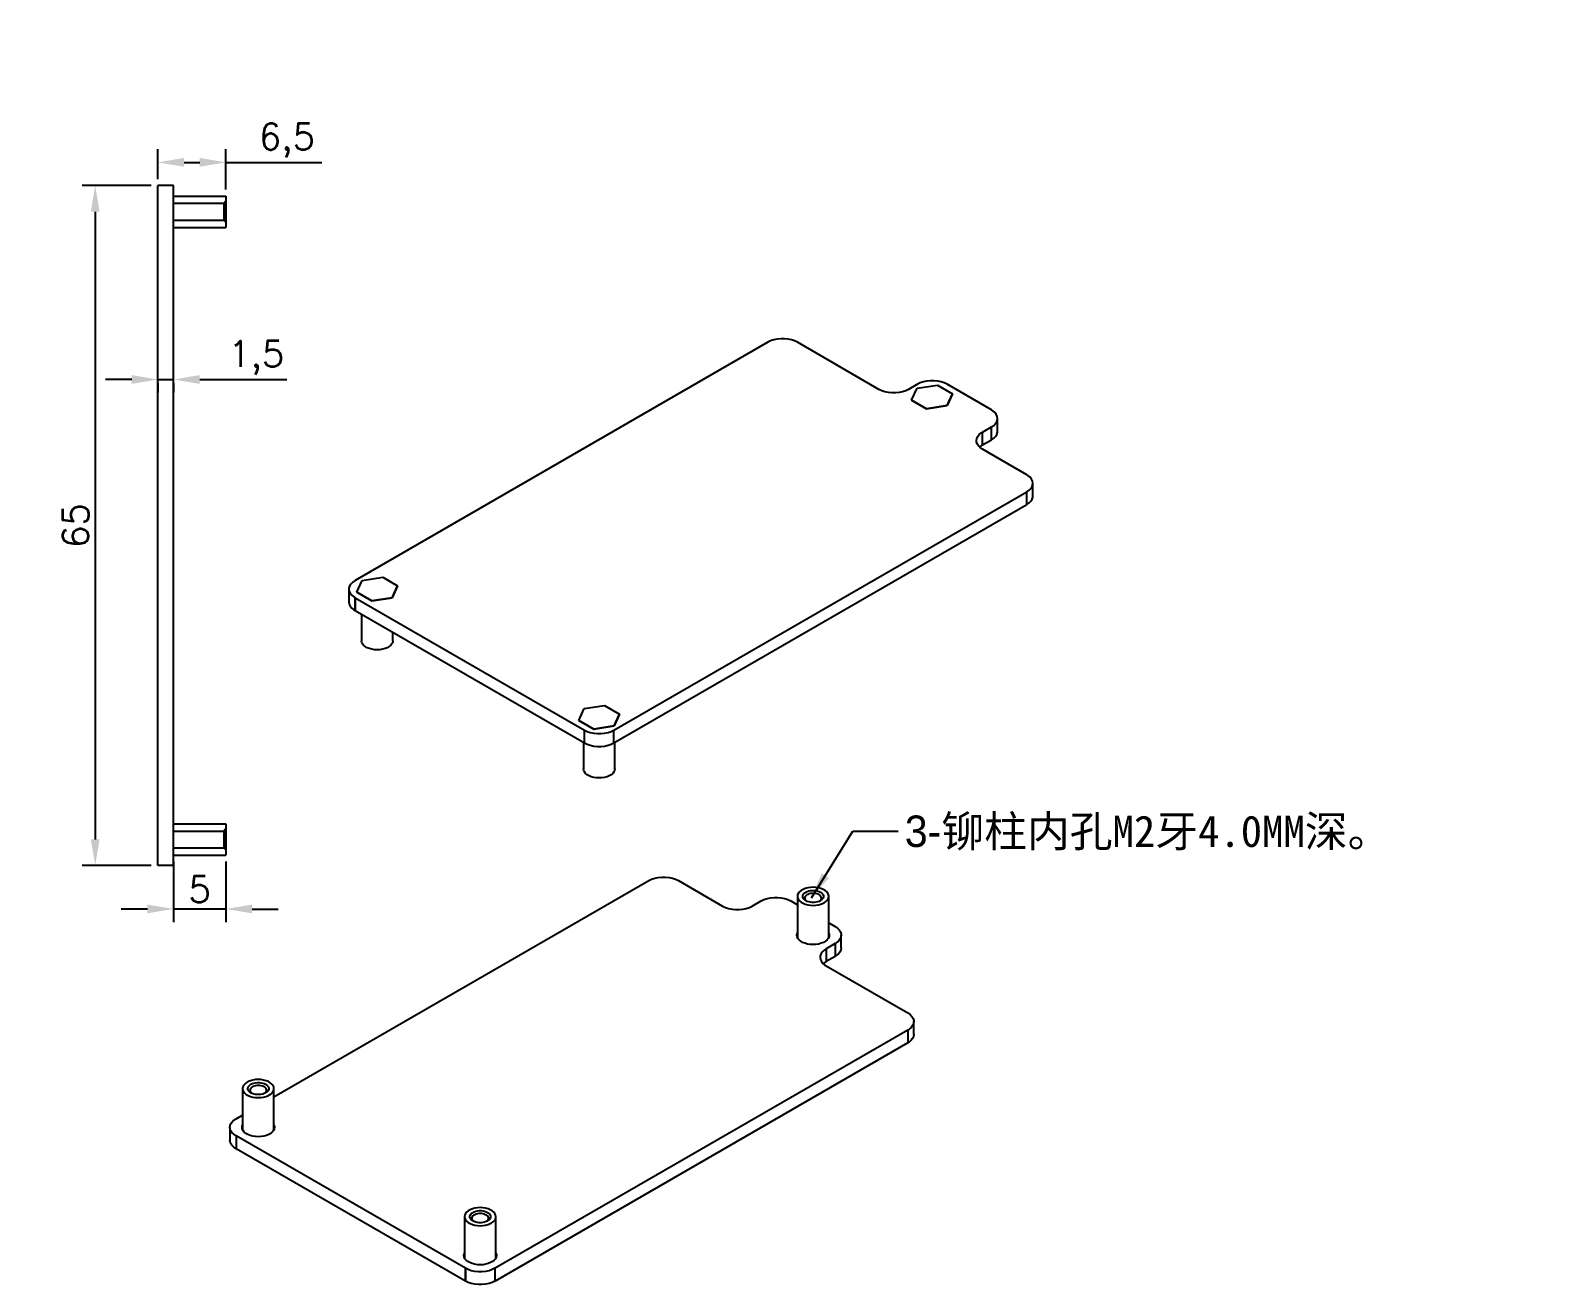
# Model space of a CAD drawing. Header units: millimetres. Extents: x 1426 to 4436, y -331 to 92.
# Drawn here: x 3376.6 to 3521.9, y -296.5 to -176.6 of the extents above; entities that cross this region are included whole.
import ezdxf

# ---------------------------------------------------------------- set-up
doc = ezdxf.new("R2010")
doc.units = ezdxf.units.MM
doc.linetypes.add('HIDDEN', pattern=[9.525, 6.35, -3.175])
doc.styles.add('ST', font='PMingLiU.ttf')
doc.styles.get("Standard").update_dxf_attribs({"font": 'txt', "bigfont": 'gbcbig.shx'})
doc.styles.add('国家标准', font='SimSun.ttf', dxfattribs={"width": 0.7, "height": 3.5})
doc.dimstyles.new('ISO-25', dxfattribs={"dimtxt": 2.5, "dimasz": 2.5, "dimexe": 1.25, "dimexo": 0.625, "dimtad": 1, "dimtxsty": 'Standard', "dimcen": 2.5, "dimadec": 0, "dimazin": 0, "dimtfac": 1, "dimtmove": 0, "dimatfit": 3, "dimfxl": 0, "dimarcsym": 0})
doc.dimstyles.get("Standard").update_dxf_attribs({"dimtxt": 0.18, "dimasz": 0.18, "dimexe": 0.18, "dimexo": 0.0625, "dimgap": 0.09, "dimtad": 0, "dimtih": 1, "dimtoh": 1, "dimdec": 4, "dimzin": 0, "dimdsep": 46, "dimtxsty": 'Standard', "dimcen": 0.09, "dimadec": 0, "dimazin": 0, "dimtfac": 1, "dimtdec": 4, "dimtofl": 0, "dimtmove": 0, "dimatfit": 0, "dimfxl": 0, "dimtolj": 1, "dimtzin": 0, "dimarcsym": 0})

# ---------------------------------------------------------------- blocks, each defined once
blk = doc.blocks.new('*D262')
at = {"color": 0, "lineweight": -2}
for p, q in [((2461.37, -188.13), (2461.37, -181.05)), ((4149.79, -185.76), (4131.83, -185.76)), ((4133.08, -237.06), (4133.08, -188.26)), ((2476.81, -190.63), (2460.12, -190.63)), ((2461.37, -194.63), (2461.37, -190.63)), ((2478.81, -194.63), (2460.12, -194.63)), ((2461.37, -197.13), (2461.37, -199.63)), ((4148.51, -239.56), (4131.83, -239.56))]:
    blk.add_line(p, q, dxfattribs=at)
at = {"color": 0}
for points in [[(4132.66, -188.26), (4133.5, -188.26), (4133.08, -185.76)], [(2460.95, -188.13), (2461.78, -188.13), (2461.37, -190.63)], [(2460.95, -197.13), (2461.78, -197.13), (2461.37, -194.63)], [(4132.66, -237.06), (4133.5, -237.06), (4133.08, -239.56)]]:
    blk.add_solid(points, dxfattribs=at)
at = {"layer": 'Defpoints', "color": 0}
for p in [(4133.08, -185.76), (4150.42, -185.76), (2461.37, -190.63), (2477.44, -190.63), (2479.44, -194.63), (4149.14, -239.56)]:
    blk.add_point(p, dxfattribs=at)
at = {"color": 0, "attachment_point": 5, "rotation": 90}
for s, insert, char_height in [('4', (2458.24, -183.34), 5), ('53,8', (4131, -212.66), 2.5)]:
    blk.add_mtext(s, dxfattribs=dict(at, insert=insert, char_height=char_height))
blk = doc.blocks.new('*D263')
at = {"color": 0, "lineweight": -2}
for p, q in [((4144.42, -196.04), (4144.42, -178.9)), ((4146.92, -180.15), (4173.92, -180.15)), ((4176.42, -200.83), (4176.42, -178.9)), ((2593.41, -264.13), (2593.41, -257.05)), ((2603.81, -266.63), (2592.16, -266.63)), ((2593.41, -270.63), (2593.41, -266.63)), ((2593.46, -270.63), (2592.16, -270.63)), ((2593.41, -273.13), (2593.41, -275.63))]:
    blk.add_line(p, q, dxfattribs=at)
at = {"color": 0}
for points in [[(4146.92, -179.74), (4146.92, -180.57), (4144.42, -180.15)], [(4173.92, -179.74), (4173.92, -180.57), (4176.42, -180.15)], [(2592.99, -264.13), (2593.83, -264.13), (2593.41, -266.63)], [(2592.99, -273.13), (2593.83, -273.13), (2593.41, -270.63)]]:
    blk.add_solid(points, dxfattribs=at)
at = {"layer": 'Defpoints', "color": 0}
for p in [(4176.42, -180.15), (4144.42, -196.66), (4176.42, -201.46), (2593.41, -266.63), (2604.44, -266.63), (2594.08, -270.63)]:
    blk.add_point(p, dxfattribs=at)
at = {"color": 0, "insert": (4160.42, -178.28), "char_height": 2.5, "attachment_point": 5}
blk.add_mtext('32', dxfattribs=at)
at = {"color": 0, "insert": (2590.28, -259.34), "char_height": 5, "attachment_point": 5, "rotation": 90}
blk.add_mtext('4', dxfattribs=at)
blk = doc.blocks.new('*D292')
at = {"color": 0, "lineweight": -2}
for p, q in [((2906.22, -206.14), (2892.33, -206.14)), ((2893.58, -238.64), (2893.58, -208.64)), ((2906.22, -241.14), (2892.33, -241.14))]:
    blk.add_line(p, q, dxfattribs=at)
at = {"color": 0, "linetype": 'Continuous', "lineweight": -2}
for p, q in [((4401.76, -213.46), (4401.92, -213.37)), ((4401.92, -213.37), (4402.1, -213.37)), ((4400.56, -214.1), (4400.74, -214.1)), ((4400.65, -214.19), (4400.65, -214.01))]:
    blk.add_line(p, q, dxfattribs=at)
at = {"color": 0}
for points in [[(2893.17, -208.64), (2894, -208.64), (2893.58, -206.14)], [(2893.17, -238.64), (2894, -238.64), (2893.58, -241.14)]]:
    blk.add_solid(points, dxfattribs=at)
at = {"color": 0, "linetype": 'Continuous'}
blk.add_solid([(4401.75, -213.44), (4401.78, -213.49), (4401.61, -213.55)], dxfattribs=at)
at = {"layer": 'Defpoints', "color": 0}
for p in [(2893.58, -206.14), (2906.85, -206.14), (2906.85, -241.14)]:
    blk.add_point(p, dxfattribs=at)
at = {"layer": 'Defpoints', "color": 0, "linetype": 'Continuous'}
for p in [(4401.61, -213.55), (4400.65, -214.1)]:
    blk.add_point(p, dxfattribs=at)
at = {"color": 0, "linetype": 'Continuous', "insert": (4419.58, -213.37), "char_height": 3.5, "attachment_point": 5, "style": '国家标准'}
blk.add_mtext('\\A1;M2螺丝柱 露出高度3mm', dxfattribs=at)
at = {"color": 0, "insert": (2891.71, -223.64), "char_height": 2.5, "attachment_point": 5, "rotation": 90}
blk.add_mtext('35', dxfattribs=at)
blk = doc.blocks.new('*D336')
at = {"color": 0, "lineweight": -2}
for p, q in [((3388.12, -191.47), (3381.51, -191.47)), ((3382.76, -193.97), (3382.76, -253.97)), ((3388.12, -256.47), (3381.51, -256.47))]:
    blk.add_line(p, q, dxfattribs=at)
at = {"color": 0}
for points in [[(3382.34, -193.97), (3383.18, -193.97), (3382.76, -191.47)], [(3382.34, -253.97), (3383.18, -253.97), (3382.76, -256.47)]]:
    blk.add_solid(points, dxfattribs=at)
at = {"layer": 'Defpoints', "color": 0}
for p in [(3388.75, -191.47), (3382.76, -256.47), (3388.75, -256.47)]:
    blk.add_point(p, dxfattribs=at)
at = {"color": 0, "insert": (3380.88, -223.97), "char_height": 2.5, "attachment_point": 5, "rotation": 90}
blk.add_mtext('65', dxfattribs=at)
blk = doc.blocks.new('*D337')
at = {"color": 0, "lineweight": -2}
for p, q in [((3386.25, -210.01), (3383.75, -210.01)), ((3388.75, -210.01), (3390.25, -210.01)), ((3388.75, -210.32), (3388.75, -211.26)), ((3390.25, -210.32), (3390.25, -211.26)), ((3392.75, -210.01), (3401.08, -210.01))]:
    blk.add_line(p, q, dxfattribs=at)
at = {"color": 0}
for points in [[(3386.25, -209.59), (3386.25, -210.43), (3388.75, -210.01)], [(3392.75, -209.59), (3392.75, -210.43), (3390.25, -210.01)]]:
    blk.add_solid(points, dxfattribs=at)
at = {"layer": 'Defpoints', "color": 0}
for p in [(3388.75, -209.7), (3390.25, -209.7), (3390.25, -210.01)]:
    blk.add_point(p, dxfattribs=at)
at = {"color": 0, "insert": (3398.16, -207.93), "char_height": 2.5, "attachment_point": 5}
blk.add_mtext('1,5', dxfattribs=at)
blk = doc.blocks.new('*D338')
at = {"color": 0, "lineweight": -2}
for p, q in [((3390.25, -256.1), (3390.25, -261.88)), ((3395.25, -256.1), (3395.25, -261.88)), ((3387.75, -260.63), (3385.25, -260.63)), ((3395.25, -260.63), (3390.25, -260.63)), ((3397.75, -260.63), (3400.25, -260.63))]:
    blk.add_line(p, q, dxfattribs=at)
at = {"color": 0}
for points in [[(3387.75, -260.21), (3387.75, -261.04), (3390.25, -260.63)], [(3397.75, -260.21), (3397.75, -261.04), (3395.25, -260.63)]]:
    blk.add_solid(points, dxfattribs=at)
at = {"layer": 'Defpoints', "color": 0}
for p in [(3390.25, -255.47), (3395.25, -255.47), (3390.25, -260.63)]:
    blk.add_point(p, dxfattribs=at)
at = {"color": 0, "insert": (3392.75, -258.75), "char_height": 2.5, "attachment_point": 5}
blk.add_mtext('5', dxfattribs=at)
blk = doc.blocks.new('*D339')
at = {"color": 0, "lineweight": -2}
for p, q in [((3388.75, -190.85), (3388.75, -188)), ((3395.25, -191.85), (3395.25, -188)), ((3391.25, -189.25), (3392.75, -189.25)), ((3395.25, -189.25), (3404.42, -189.25))]:
    blk.add_line(p, q, dxfattribs=at)
at = {"color": 0}
for points in [[(3391.25, -188.83), (3391.25, -189.67), (3388.75, -189.25)], [(3392.75, -188.83), (3392.75, -189.67), (3395.25, -189.25)]]:
    blk.add_solid(points, dxfattribs=at)
at = {"layer": 'Defpoints', "color": 0}
for p in [(3395.25, -189.25), (3388.75, -191.47), (3395.25, -192.47)]:
    blk.add_point(p, dxfattribs=at)
at = {"color": 0, "insert": (3401.09, -187.17), "char_height": 2.5, "attachment_point": 5}
blk.add_mtext('6,5', dxfattribs=at)

msp = doc.modelspace()

# ---------------------------------------------------------------- linework, layer by layer
at = {"color": 7, "linetype": 'Continuous'}
for p, q in [((3388.74777, -256.47441), (3388.74777, -191.47441)), ((3390.24777, -191.47441), (3388.74777, -191.47441)), ((3390.24777, -256.47441), (3390.24777, -191.47441)), ((3390.24777, -192.47441), (3395.25277, -192.47441)), ((3395.25277, -192.47441), (3395.25277, -195.47441)), ((3390.24777, -195.47441), (3395.25277, -195.47441)), ((3447.05351, -206.45629), (3407.5996, -229.2348)), ((3457.67935, -210.95809), (3449.88194, -206.45629)), ((3461.35631, -210.4682), (3460.50778, -210.95809)), ((3461.32241, -210.85279), (3463.27428, -210.55084)), ((3463.27428, -210.55084), (3464.70315, -211.37579)), ((3468.42738, -212.91766), (3464.18474, -210.4682)), ((3460.79941, -211.97969), (3461.32241, -210.85279)), ((3462.22828, -212.80464), (3460.79941, -211.97969)), ((3460.79941, -211.97969), (3460.79941, -211.98378)), ((3460.79941, -211.98378), (3462.22828, -212.80873)), ((3464.70315, -211.37579), (3464.18015, -212.50269)), ((3464.18015, -212.50677), (3464.70315, -211.37987)), ((3464.70315, -211.37579), (3464.70315, -211.37987)), ((3464.18015, -212.50269), (3462.22828, -212.80464)), ((3462.22828, -212.80873), (3464.18015, -212.50677)), ((3462.22828, -212.80464), (3462.22828, -212.80873)), ((3464.18015, -212.50269), (3464.18015, -212.50677)), ((3467.57885, -215.04054), (3468.42738, -214.55064)), ((3467.57885, -216.26529), (3467.57885, -215.04054)), ((3468.42738, -215.77539), (3468.42738, -214.55064)), ((3469.01316, -214.9589), (3469.01316, -213.73415)), ((3467.57885, -216.26529), (3468.42738, -215.77539)), ((3471.80225, -219.11187), (3467.57885, -216.67351)), ((3432.34569, -243.52488), (3471.80225, -220.74485)), ((3471.80225, -221.9696), (3471.80225, -220.74485)), ((3472.38803, -221.15311), (3472.38803, -219.92836)), ((3432.34569, -244.74963), (3471.80225, -221.9696)), ((3407.5996, -229.2348), (3407.5996, -229.23786)), ((3407.7664, -230.35069), (3408.2894, -229.22379)), ((3408.2894, -229.22379), (3410.24127, -228.92183)), ((3410.24127, -228.92183), (3411.67014, -229.74678)), ((3407.01117, -230.05282), (3407.01117, -231.27757)), ((3407.5943, -230.86778), (3407.5943, -232.09253)), ((3407.5996, -230.87084), (3429.51726, -243.52488)), ((3407.5996, -232.09559), (3407.5996, -230.87084)), ((3409.19527, -231.17564), (3407.7664, -230.35069)), ((3407.7664, -230.35069), (3407.7664, -230.35477)), ((3407.7664, -230.35477), (3409.19527, -231.17972)), ((3411.14714, -230.87369), (3409.19527, -231.17564)), ((3409.19527, -231.17972), (3411.14714, -230.87777)), ((3411.67014, -229.74678), (3411.14714, -230.87369)), ((3411.14714, -230.87777), (3411.67014, -229.75087)), ((3411.14714, -230.87369), (3411.14714, -230.87777)), ((3411.67014, -229.74678), (3411.67014, -229.75087)), ((3407.5996, -232.09559), (3429.51726, -244.74963)), ((3408.21827, -232.45277), (3408.21827, -234.98856)), ((3409.19527, -231.17564), (3409.19527, -231.17972)), ((3411.21827, -234.98856), (3411.21827, -234.18481)), ((3429.50261, -241.47112), (3431.45448, -241.16916)), ((3431.45448, -241.16916), (3432.88335, -241.99411)), ((3428.97961, -242.59802), (3429.50261, -241.47112)), ((3430.40847, -243.42297), (3428.97961, -242.59802)), ((3428.97961, -242.59802), (3428.97961, -242.6021)), ((3428.97961, -242.6021), (3430.40847, -243.42705)), ((3432.88335, -241.99411), (3432.36035, -243.12102)), ((3432.36035, -243.1251), (3432.88335, -241.9982)), ((3432.88335, -241.99411), (3432.88335, -241.9982)), ((3429.51726, -244.74963), (3429.51726, -243.52488)), ((3432.36035, -243.12102), (3430.40847, -243.42297)), ((3430.40847, -243.42705), (3432.36035, -243.1251)), ((3430.40847, -243.42297), (3430.40847, -243.42705)), ((3432.34569, -244.74963), (3432.34569, -243.52488)), ((3432.36035, -243.12102), (3432.36035, -243.1251)), ((3429.43148, -244.70011), (3429.43148, -247.2359)), ((3432.43148, -247.2359), (3432.43148, -244.70011)), ((3390.24777, -252.47441), (3395.25277, -252.47441)), ((3395.25277, -252.47441), (3395.25277, -255.47441)), ((3390.24777, -255.47441), (3395.25277, -255.47441)), ((3390.24777, -256.47441), (3388.74777, -256.47441)), ((3399.8468, -278.5985), (3435.68204, -257.90922)), ((3438.51046, -257.90922), (3442.73386, -260.34758)), ((3445.56229, -260.34758), (3446.41082, -259.85768)), ((3449.23925, -259.85768), (3449.87981, -260.22751)), ((3449.87981, -259.42375), (3449.87981, -263.36021)), ((3452.87981, -263.36021), (3452.87981, -259.42375)), ((3452.87981, -261.95954), (3453.48189, -262.30715)), ((3453.48189, -263.94013), (3452.63336, -264.43002)), ((3452.63336, -264.43002), (3452.63336, -265.65477)), ((3453.48189, -263.94013), (3453.48189, -265.16488)), ((3454.06767, -264.34839), (3454.06767, -263.12364)), ((3453.48189, -265.16488), (3452.63336, -265.65477)), ((3452.63336, -266.063), (3460.43077, -270.5648)), ((3461.01656, -272.60603), (3461.01656, -271.38128)), ((3460.43077, -272.19777), (3420.97687, -294.97628)), ((3460.43077, -272.19777), (3460.43077, -273.42252)), ((3460.43077, -273.42252), (3420.97687, -296.20103)), ((3396.8468, -277.79475), (3396.8468, -281.7312)), ((3399.8468, -281.7312), (3399.8468, -277.79475)), ((3396.22548, -280.68925), (3396.8468, -280.33054)), ((3395.63969, -281.50574), (3395.63969, -282.73049)), ((3418.14314, -294.97628), (3396.22548, -282.32223)), ((3396.22548, -282.32223), (3396.22548, -283.54698)), ((3418.14314, -296.20103), (3396.22548, -283.54698)), ((3418.06, -290.04208), (3418.06, -293.97854)), ((3421.06, -293.97854), (3421.06, -290.04208)), ((3418.14314, -294.97628), (3418.14314, -296.20103)), ((3420.97687, -296.20103), (3420.97687, -294.97628)), ((3418.14844, -296.20409), (3418.14844, -294.97934)), ((3420.97156, -294.97934), (3420.97156, -296.20409))]:
    msp.add_line(p, q, dxfattribs=at)
at = {"color": 2, "linetype": 'HIDDEN'}
for p, q in [((3395.05277, -193.17441), (3390.24777, -193.17441)), ((3395.25277, -192.97441), (3395.05277, -193.17441)), ((3395.05277, -193.17441), (3395.05277, -194.77441)), ((3390.24777, -194.77441), (3395.05277, -194.77441)), ((3395.05277, -194.77441), (3395.25277, -194.97441)), ((3390.24777, -253.17441), (3395.05277, -253.17441)), ((3395.25277, -252.97441), (3395.05277, -253.17441)), ((3395.05277, -253.17441), (3395.05277, -254.77441)), ((3390.24777, -254.77441), (3395.05277, -254.77441)), ((3395.05277, -254.77441), (3395.25277, -254.97441))]:
    msp.add_line(p, q, dxfattribs=at)
at = {"color": 7, "linetype": 'Continuous'}
for points in [[(3449.88194, -206.45629, 0), (3449.61488, -206.32692, 0), (3449.31296, -206.22628, 0), (3448.98536, -206.15744, 0), (3448.64203, -206.12249, 0), (3448.29341, -206.12249, 0), (3447.95009, -206.15744, 0), (3447.62249, -206.22628, 0), (3447.32057, -206.32692, 0), (3447.05351, -206.45629, 0)], [(3464.18474, -210.4682, 0), (3463.91767, -210.33882, 0), (3463.61576, -210.23818, 0), (3463.28816, -210.16934, 0), (3462.94483, -210.13439, 0), (3462.59621, -210.13439, 0), (3462.25288, -210.16934, 0), (3461.92529, -210.23818, 0), (3461.62337, -210.33882, 0), (3461.35631, -210.4682, 0)], [(3460.50778, -210.95809, 0), (3460.24072, -211.08747, 0), (3459.9388, -211.18811, 0), (3459.6112, -211.25695, 0), (3459.26788, -211.2919, 0), (3458.91925, -211.2919, 0), (3458.57593, -211.25695, 0), (3458.24833, -211.18811, 0), (3457.94641, -211.08747, 0), (3457.67935, -210.95809, 0)], [(3469.01316, -213.73415, 0), (3468.98278, -213.53364, 0), (3468.89255, -213.33923, 0), (3468.74521, -213.15681, 0), (3468.54525, -212.99193, 0), (3468.42738, -212.91766, 0)], [(3466.99306, -215.85702, 0), (3467.02345, -215.65651, 0), (3467.11368, -215.4621, 0), (3467.26101, -215.27968, 0), (3467.46097, -215.1148, 0), (3467.57885, -215.04054, 0)], [(3468.42738, -214.55064, 0), (3468.65147, -214.39646, 0), (3468.82578, -214.22215, 0), (3468.94501, -214.03301, 0), (3469.00555, -213.83479, 0), (3469.01316, -213.73415, 0)], [(3468.42738, -215.77539, 0), (3468.65147, -215.62121, 0), (3468.82578, -215.4469, 0), (3468.94501, -215.25776, 0), (3469.00555, -215.05954, 0), (3469.01316, -214.9589, 0)], [(3467.57885, -216.67351, 0), (3467.35476, -216.51933, 0), (3467.18045, -216.34502, 0), (3467.06121, -216.15588, 0), (3467.00067, -215.95766, 0), (3466.99306, -215.85702, 0)], [(3467.29749, -216.4694, 0), (3467.50743, -216.30871, 0), (3467.57885, -216.26529, 0)], [(3472.38803, -219.92836, 0), (3472.35765, -219.72785, 0), (3472.26742, -219.53343, 0), (3472.12009, -219.35101, 0), (3471.92012, -219.18614, 0), (3471.80225, -219.11187, 0)], [(3471.80225, -220.74485, 0), (3472.02634, -220.59066, 0), (3472.20065, -220.41635, 0), (3472.31989, -220.22721, 0), (3472.38042, -220.029, 0), (3472.38803, -219.92836, 0)], [(3471.80225, -221.9696, 0), (3472.02634, -221.81541, 0), (3472.20065, -221.6411, 0), (3472.31989, -221.45197, 0), (3472.38042, -221.25375, 0), (3472.38803, -221.15311, 0)], [(3407.5943, -229.23786, 0), (3407.37071, -229.39229, 0), (3407.19697, -229.56679, 0), (3407.07835, -229.75605, 0), (3407.01845, -229.95434, 0), (3407.01117, -230.05282, 0)], [(3407.5943, -229.23786, 0), (3407.59481, -229.2381, 0), (3407.59537, -229.23829, 0), (3407.59599, -229.23842, 0), (3407.59663, -229.23849, 0), (3407.59728, -229.23849, 0), (3407.59793, -229.23842, 0), (3407.59854, -229.23829, 0), (3407.59911, -229.2381, 0), (3407.59961, -229.23786, 0), (3407.60003, -229.23757, 0), (3407.60035, -229.23724, 0), (3407.60057, -229.23689, 0), (3407.60069, -229.23652, 0), (3407.6007, -229.23633, 0)], [(3407.6007, -229.23633, 0), (3407.60064, -229.23595, 0), (3407.60048, -229.23559, 0), (3407.6002, -229.23525, 0), (3407.59982, -229.23494, 0), (3407.5996, -229.2348, 0)], [(3407.01117, -230.05282, 0), (3407.04155, -230.25333, 0), (3407.13178, -230.44775, 0), (3407.27912, -230.63016, 0), (3407.47908, -230.79504, 0), (3407.5943, -230.86778, 0)], [(3407.6007, -230.86931, 0), (3407.60064, -230.86893, 0), (3407.60048, -230.86857, 0), (3407.6002, -230.86823, 0), (3407.59982, -230.86792, 0), (3407.59936, -230.86765, 0), (3407.59883, -230.86743, 0), (3407.59823, -230.86727, 0), (3407.5976, -230.86718, 0), (3407.59695, -230.86714, 0), (3407.5963, -230.86718, 0), (3407.59567, -230.86727, 0), (3407.59508, -230.86743, 0), (3407.59454, -230.86765, 0), (3407.5943, -230.86778, 0)], [(3407.5996, -230.87084, 0), (3407.60002, -230.87055, 0), (3407.60035, -230.87022, 0), (3407.60057, -230.86987, 0), (3407.60069, -230.8695, 0), (3407.6007, -230.86931, 0)], [(3407.01117, -231.27757, 0), (3407.04155, -231.47808, 0), (3407.13178, -231.6725, 0), (3407.27912, -231.85491, 0), (3407.47908, -232.01979, 0), (3407.5943, -232.09253, 0)], [(3407.5996, -232.09253, 0), (3407.5991, -232.09229, 0), (3407.59854, -232.0921, 0), (3407.59792, -232.09197, 0), (3407.59728, -232.0919, 0), (3407.59663, -232.0919, 0), (3407.59598, -232.09197, 0), (3407.59537, -232.0921, 0), (3407.5948, -232.09229, 0), (3407.5943, -232.09253, 0)], [(3411.21827, -234.98856, 0), (3411.19548, -235.13895, 0), (3411.12781, -235.28476, 0), (3411.01731, -235.42157, 0), (3410.86734, -235.54523, 0), (3410.68245, -235.65197, 0), (3410.46827, -235.73856, 0), (3410.2313, -235.80235, 0), (3409.97874, -235.84142, 0), (3409.71827, -235.85458, 0), (3409.4578, -235.84142, 0), (3409.20524, -235.80235, 0), (3408.96827, -235.73856, 0), (3408.75409, -235.65197, 0), (3408.56921, -235.54523, 0), (3408.41923, -235.42157, 0), (3408.30873, -235.28476, 0), (3408.24106, -235.13895, 0), (3408.21827, -234.98856, 0)], [(3429.51726, -243.52488, 0), (3429.78432, -243.65426, 0), (3430.08624, -243.7549, 0), (3430.41384, -243.82374, 0), (3430.75716, -243.85869, 0), (3431.10579, -243.85869, 0), (3431.44911, -243.82374, 0), (3431.77671, -243.7549, 0), (3432.07863, -243.65426, 0), (3432.34569, -243.52488, 0)], [(3429.51726, -244.74963, 0), (3429.78432, -244.87901, 0), (3430.08624, -244.97965, 0), (3430.41384, -245.04849, 0), (3430.75716, -245.08344, 0), (3431.10579, -245.08344, 0), (3431.44911, -245.04849, 0), (3431.77671, -244.97965, 0), (3432.07863, -244.87901, 0), (3432.34569, -244.74963, 0)], [(3432.43148, -247.2359, 0), (3432.40869, -247.38628, 0), (3432.34102, -247.53209, 0), (3432.23051, -247.6689, 0), (3432.08054, -247.79256, 0), (3431.89566, -247.8993, 0), (3431.68148, -247.98589, 0), (3431.44451, -248.04969, 0), (3431.19195, -248.08876, 0), (3430.93148, -248.10191, 0), (3430.671, -248.08876, 0), (3430.41845, -248.04969, 0), (3430.18148, -247.98589, 0), (3429.9673, -247.8993, 0), (3429.78241, -247.79256, 0), (3429.63244, -247.6689, 0), (3429.52194, -247.53209, 0), (3429.45426, -247.38628, 0), (3429.43148, -247.2359, 0)], [(3435.68204, -257.90922, 0), (3435.9491, -257.77984, 0), (3436.25101, -257.6792, 0), (3436.57861, -257.61036, 0), (3436.92194, -257.57541, 0), (3437.27056, -257.57541, 0), (3437.61389, -257.61036, 0), (3437.94149, -257.6792, 0), (3438.2434, -257.77984, 0), (3438.51046, -257.90922, 0)], [(3452.87981, -259.42375, 0), (3452.85702, -259.27337, 0), (3452.78935, -259.12756, 0), (3452.67884, -258.99074, 0), (3452.52887, -258.86709, 0), (3452.34399, -258.76035, 0), (3452.12981, -258.67376, 0), (3451.89284, -258.60996, 0), (3451.64028, -258.57089, 0), (3451.37981, -258.55774, 0), (3451.11933, -258.57089, 0), (3450.86678, -258.60996, 0), (3450.62981, -258.67376, 0), (3450.41563, -258.76035, 0), (3450.23074, -258.86709, 0), (3450.08077, -258.99074, 0), (3449.97027, -259.12756, 0), (3449.90259, -259.27337, 0), (3449.87981, -259.42375, 0)], [(3446.41082, -259.85768, 0), (3446.67788, -259.72831, 0), (3446.9798, -259.62767, 0), (3447.30739, -259.55883, 0), (3447.65072, -259.52388, 0), (3447.99934, -259.52388, 0), (3448.34267, -259.55883, 0), (3448.67027, -259.62767, 0), (3448.97218, -259.72831, 0), (3449.23925, -259.85768, 0)], [(3449.87981, -259.42375, 0), (3449.90259, -259.57414, 0), (3449.97027, -259.71995, 0), (3450.08077, -259.85676, 0), (3450.23074, -259.98042, 0), (3450.41563, -260.08716, 0), (3450.62981, -260.17375, 0), (3450.86678, -260.23754, 0), (3451.11933, -260.27661, 0), (3451.37981, -260.28977, 0), (3451.64028, -260.27661, 0), (3451.89284, -260.23754, 0), (3452.12981, -260.17375, 0), (3452.34399, -260.08716, 0), (3452.44047, -260.03612, 0)], [(3450.67269, -259.83199, 0), (3450.56065, -259.7549, 0), (3450.47349, -259.66774, 0), (3450.41388, -259.57317, 0), (3450.38361, -259.47406, 0), (3450.38361, -259.37343, 0), (3450.41388, -259.27432, 0), (3450.4735, -259.17975, 0), (3450.56066, -259.09259, 0), (3450.67271, -259.0155, 0), (3450.80624, -258.95082, 0), (3450.9572, -258.9005, 0), (3451.121, -258.86608, 0), (3451.29267, -258.8486, 0), (3451.46698, -258.84861, 0), (3451.63864, -258.86608, 0), (3451.80244, -258.9005, 0), (3451.95339, -258.95082, 0), (3452.08692, -259.01551, 0), (3452.19897, -259.09261, 0), (3452.28612, -259.17976, 0), (3452.34574, -259.27433, 0), (3452.376, -259.37344, 0), (3452.376, -259.47408, 0), (3452.34573, -259.57319, 0), (3452.28611, -259.66776, 0), (3452.19895, -259.75491, 0), (3452.08691, -259.832, 0)], [(3452.17981, -259.58705, 0), (3452.16765, -259.50685, 0), (3452.13156, -259.42908, 0), (3452.07263, -259.35612, 0), (3451.99264, -259.29016, 0), (3451.89404, -259.23324, 0), (3451.77981, -259.18706, 0), (3451.65342, -259.15303, 0), (3451.51873, -259.13219, 0), (3451.37981, -259.12518, 0), (3451.24089, -259.13219, 0), (3451.10619, -259.15303, 0), (3450.97981, -259.18706, 0), (3450.86558, -259.23324, 0), (3450.76697, -259.29016, 0), (3450.68699, -259.35612, 0), (3450.62805, -259.42908, 0), (3450.59196, -259.50685, 0), (3450.57981, -259.58705, 0)], [(3450.57981, -259.58705, 0), (3450.59196, -259.66726, 0), (3450.62805, -259.74502, 0), (3450.68699, -259.81799, 0), (3450.75131, -259.87282, 0)], [(3452.08691, -259.832, 0), (3451.95338, -259.89669, 0), (3451.80242, -259.947, 0), (3451.63863, -259.98143, 0), (3451.46696, -259.9989, 0), (3451.29265, -259.9989, 0), (3451.12099, -259.98143, 0), (3450.95719, -259.947, 0), (3450.80623, -259.89669, 0), (3450.6727, -259.832, 0), (3450.67269, -259.83199, 0)], [(3452.00831, -259.87282, 0), (3452.08471, -259.80547, 0), (3452.13969, -259.73148, 0), (3452.17158, -259.6531, 0), (3452.17981, -259.58705, 0)], [(3452.44047, -260.03612, 0), (3452.60853, -259.92048, 0), (3452.73927, -259.78975, 0), (3452.8287, -259.64789, 0), (3452.8741, -259.49923, 0), (3452.87981, -259.42375, 0)], [(3442.73386, -260.34758, 0), (3443.00092, -260.47695, 0), (3443.30284, -260.57759, 0), (3443.63044, -260.64643, 0), (3443.97377, -260.68138, 0), (3444.32239, -260.68138, 0), (3444.66571, -260.64643, 0), (3444.99331, -260.57759, 0), (3445.29523, -260.47695, 0), (3445.56229, -260.34758, 0)], [(3449.82981, -263.13475, 0), (3449.85335, -262.97935, 0), (3449.87981, -262.90929, 0)], [(3452.87981, -262.90929, 0), (3452.92483, -263.06309, 0), (3452.92981, -263.13475, 0)], [(3453.48189, -262.30715, 0), (3453.70598, -262.46134, 0), (3453.88029, -262.63565, 0), (3453.99952, -262.82478, 0), (3454.06006, -263.023, 0), (3454.06767, -263.12364, 0)], [(3452.92981, -263.13475, 0), (3452.90626, -263.29014, 0), (3452.83633, -263.44082, 0), (3452.72215, -263.58219, 0), (3452.56718, -263.70997, 0), (3452.37613, -263.82027, 0), (3452.15481, -263.90974, 0), (3451.90994, -263.97566, 0), (3451.64896, -264.01604, 0), (3451.37981, -264.02963, 0), (3451.11065, -264.01604, 0), (3450.84968, -263.97566, 0), (3450.60481, -263.90974, 0), (3450.38349, -263.82027, 0), (3450.19244, -263.70997, 0), (3450.03747, -263.58219, 0), (3449.92328, -263.44082, 0), (3449.85335, -263.29014, 0), (3449.82981, -263.13475, 0)], [(3452.63336, -264.43002, 0), (3452.40927, -264.58421, 0), (3452.23496, -264.75852, 0), (3452.11572, -264.94765, 0), (3452.05518, -265.14587, 0), (3452.04757, -265.24651, 0)], [(3454.06767, -263.12364, 0), (3454.03729, -263.32415, 0), (3453.94706, -263.51857, 0), (3453.79972, -263.70098, 0), (3453.59976, -263.86586, 0), (3453.48189, -263.94013, 0)], [(3454.06767, -264.34839, 0), (3454.03729, -264.5489, 0), (3453.94706, -264.74332, 0), (3453.79972, -264.92573, 0), (3453.59976, -265.09061, 0), (3453.48189, -265.16488, 0)], [(3452.04757, -265.24651, 0), (3452.07796, -265.44702, 0), (3452.16819, -265.64144, 0), (3452.31552, -265.82385, 0), (3452.51548, -265.98873, 0), (3452.63336, -266.063, 0)], [(3452.63336, -265.65477, 0), (3452.40927, -265.80896, 0), (3452.352, -265.85889, 0)], [(3460.43077, -270.5648, 0), (3460.65486, -270.71898, 0), (3460.82918, -270.89329, 0), (3460.94841, -271.08243, 0), (3461.00895, -271.28065, 0), (3461.01656, -271.38128, 0)], [(3461.01656, -271.38128, 0), (3460.98618, -271.58179, 0), (3460.89595, -271.77621, 0), (3460.74861, -271.95863, 0), (3460.54865, -272.1235, 0), (3460.43077, -272.19777, 0)], [(3461.01656, -272.60603, 0), (3460.98618, -272.80654, 0), (3460.89595, -273.00096, 0), (3460.74861, -273.18338, 0), (3460.54865, -273.34825, 0), (3460.43077, -273.42252, 0)], [(3399.8468, -277.79475, 0), (3399.82401, -277.64437, 0), (3399.75634, -277.49855, 0), (3399.64584, -277.36174, 0), (3399.49586, -277.23808, 0), (3399.31098, -277.13134, 0), (3399.0968, -277.04476, 0), (3398.85983, -276.98096, 0), (3398.60727, -276.94189, 0), (3398.3468, -276.92873, 0), (3398.08633, -276.94189, 0), (3397.83377, -276.98096, 0), (3397.5968, -277.04476, 0), (3397.38262, -277.13134, 0), (3397.19773, -277.23808, 0), (3397.04776, -277.36174, 0), (3396.93726, -277.49855, 0), (3396.86959, -277.64437, 0), (3396.8468, -277.79475, 0)], [(3397.63968, -278.20299, 0), (3397.52764, -278.12589, 0), (3397.44048, -278.03874, 0), (3397.38087, -277.94417, 0), (3397.3506, -277.84506, 0), (3397.3506, -277.74442, 0), (3397.38088, -277.64531, 0), (3397.4405, -277.55074, 0), (3397.52765, -277.46359, 0), (3397.6397, -277.3865, 0), (3397.77323, -277.32181, 0), (3397.92419, -277.27149, 0), (3398.08799, -277.23707, 0), (3398.25966, -277.2196, 0), (3398.43397, -277.2196, 0), (3398.60563, -277.23708, 0), (3398.76943, -277.2715, 0), (3398.92039, -277.32182, 0), (3399.05392, -277.38651, 0), (3399.16596, -277.4636, 0), (3399.25311, -277.55076, 0), (3399.31273, -277.64533, 0), (3399.34299, -277.74444, 0), (3399.34299, -277.84508, 0), (3399.31272, -277.94418, 0), (3399.2531, -278.03875, 0), (3399.16594, -278.12591, 0), (3399.0539, -278.20299, 0)], [(3399.1468, -277.95805, 0), (3399.13464, -277.87785, 0), (3399.09855, -277.80008, 0), (3399.03962, -277.72711, 0), (3398.95963, -277.66116, 0), (3398.86103, -277.60423, 0), (3398.7468, -277.55805, 0), (3398.62041, -277.52403, 0), (3398.48572, -277.50319, 0), (3398.3468, -277.49617, 0), (3398.20788, -277.50319, 0), (3398.07318, -277.52403, 0), (3397.9468, -277.55805, 0), (3397.83257, -277.60423, 0), (3397.73396, -277.66116, 0), (3397.65398, -277.72711, 0), (3397.59504, -277.80008, 0), (3397.55895, -277.87785, 0), (3397.5468, -277.95805, 0)], [(3396.8468, -277.79475, 0), (3396.86959, -277.94513, 0), (3396.93726, -278.09094, 0), (3397.04776, -278.22776, 0), (3397.19773, -278.35141, 0), (3397.38262, -278.45816, 0), (3397.5968, -278.54474, 0), (3397.83377, -278.60854, 0), (3398.08633, -278.64761, 0), (3398.3468, -278.66077, 0), (3398.60727, -278.64761, 0), (3398.85983, -278.60854, 0), (3399.0968, -278.54474, 0), (3399.31098, -278.45816, 0), (3399.40746, -278.40712, 0)], [(3397.5468, -277.95805, 0), (3397.55895, -278.03825, 0), (3397.59504, -278.11602, 0), (3397.65398, -278.18899, 0), (3397.7183, -278.24381, 0)], [(3399.0539, -278.20299, 0), (3398.92037, -278.26768, 0), (3398.76942, -278.318, 0), (3398.60562, -278.35242, 0), (3398.43395, -278.3699, 0), (3398.25964, -278.3699, 0), (3398.08798, -278.35242, 0), (3397.92418, -278.318, 0), (3397.77322, -278.26768, 0), (3397.63969, -278.20299, 0), (3397.63968, -278.20299, 0)], [(3398.9753, -278.24381, 0), (3399.0517, -278.17646, 0), (3399.10668, -278.10247, 0), (3399.13858, -278.0241, 0), (3399.1468, -277.95805, 0)], [(3399.40746, -278.40712, 0), (3399.57553, -278.29148, 0), (3399.70626, -278.16074, 0), (3399.79569, -278.01889, 0), (3399.84109, -277.87023, 0), (3399.8468, -277.79475, 0)], [(3395.63969, -281.50574, 0), (3395.67008, -281.30523, 0), (3395.76031, -281.11082, 0), (3395.90764, -280.9284, 0), (3396.1076, -280.76352, 0), (3396.22548, -280.68925, 0)], [(3396.22548, -282.32223, 0), (3396.00139, -282.16805, 0), (3395.82708, -281.99374, 0), (3395.70784, -281.8046, 0), (3395.6473, -281.60638, 0), (3395.63969, -281.50574, 0)], [(3396.7968, -281.50574, 0), (3396.82035, -281.35035, 0), (3396.8468, -281.28028, 0)], [(3399.8968, -281.50574, 0), (3399.87325, -281.66114, 0), (3399.80332, -281.81181, 0), (3399.68914, -281.95319, 0), (3399.53417, -282.08096, 0), (3399.34312, -282.19126, 0), (3399.1218, -282.28074, 0), (3398.87693, -282.34666, 0), (3398.61595, -282.38703, 0), (3398.3468, -282.40063, 0), (3398.07764, -282.38703, 0), (3397.81667, -282.34666, 0), (3397.5718, -282.28074, 0), (3397.35048, -282.19126, 0), (3397.15943, -282.08096, 0), (3397.00446, -281.95319, 0), (3396.89027, -281.81181, 0), (3396.82035, -281.66114, 0), (3396.7968, -281.50574, 0)], [(3399.8468, -281.28028, 0), (3399.89182, -281.43409, 0), (3399.8968, -281.50574, 0)], [(3396.22548, -283.54698, 0), (3396.00139, -283.3928, 0), (3395.82708, -283.21849, 0), (3395.70784, -283.02935, 0), (3395.6473, -282.83113, 0), (3395.63969, -282.73049, 0)], [(3421.06, -290.04208, 0), (3421.03721, -289.8917, 0), (3420.96954, -289.74588, 0), (3420.85904, -289.60907, 0), (3420.70907, -289.48542, 0), (3420.52418, -289.37867, 0), (3420.31, -289.29209, 0), (3420.07303, -289.22829, 0), (3419.82047, -289.18922, 0), (3419.56, -289.17606, 0), (3419.29953, -289.18922, 0), (3419.04697, -289.22829, 0), (3418.81, -289.29209, 0), (3418.59582, -289.37867, 0), (3418.41094, -289.48542, 0), (3418.26096, -289.60907, 0), (3418.15046, -289.74588, 0), (3418.08279, -289.8917, 0), (3418.06, -290.04208, 0)], [(3418.06, -290.04208, 0), (3418.08279, -290.19246, 0), (3418.15046, -290.33828, 0), (3418.26096, -290.47509, 0), (3418.41094, -290.59875, 0), (3418.59582, -290.70549, 0), (3418.81, -290.79207, 0), (3419.04697, -290.85587, 0), (3419.29953, -290.89494, 0), (3419.56, -290.9081, 0), (3419.82047, -290.89494, 0), (3420.07303, -290.85587, 0), (3420.31, -290.79207, 0), (3420.52418, -290.70549, 0), (3420.62066, -290.65445, 0)], [(3418.85289, -290.45032, 0), (3418.74084, -290.37322, 0), (3418.65369, -290.28607, 0), (3418.59407, -290.1915, 0), (3418.56381, -290.09239, 0), (3418.56381, -289.99175, 0), (3418.59408, -289.89264, 0), (3418.6537, -289.79808, 0), (3418.74086, -289.71092, 0), (3418.85291, -289.63383, 0), (3418.98644, -289.56914, 0), (3419.1374, -289.51882, 0), (3419.3012, -289.48441, 0), (3419.47286, -289.46693, 0), (3419.64717, -289.46693, 0), (3419.81884, -289.48441, 0), (3419.98263, -289.51883, 0), (3420.13359, -289.56915, 0), (3420.26712, -289.63384, 0), (3420.37916, -289.71094, 0), (3420.46632, -289.79809, 0), (3420.52593, -289.89266, 0), (3420.5562, -289.99177, 0), (3420.5562, -290.09241, 0), (3420.52592, -290.19152, 0), (3420.4663, -290.28608, 0), (3420.37915, -290.37324, 0), (3420.26711, -290.45032, 0)], [(3420.36, -290.20538, 0), (3420.34785, -290.12518, 0), (3420.31176, -290.04741, 0), (3420.25282, -289.97444, 0), (3420.17284, -289.90849, 0), (3420.07423, -289.85156, 0), (3419.96, -289.80538, 0), (3419.83362, -289.77136, 0), (3419.69892, -289.75052, 0), (3419.56, -289.7435, 0), (3419.42108, -289.75052, 0), (3419.28639, -289.77136, 0), (3419.16, -289.80538, 0), (3419.04577, -289.85156, 0), (3418.94717, -289.90849, 0), (3418.86718, -289.97444, 0), (3418.80825, -290.04741, 0), (3418.77216, -290.12518, 0), (3418.76, -290.20538, 0)], [(3418.76, -290.20538, 0), (3418.77216, -290.28558, 0), (3418.80825, -290.36335, 0), (3418.86718, -290.43632, 0), (3418.9315, -290.49114, 0)], [(3420.26711, -290.45032, 0), (3420.13358, -290.51501, 0), (3419.98262, -290.56533, 0), (3419.81882, -290.59975, 0), (3419.64716, -290.61723, 0), (3419.47285, -290.61723, 0), (3419.30118, -290.59975, 0), (3419.13738, -290.56533, 0), (3418.98643, -290.51501, 0), (3418.8529, -290.45032, 0), (3418.85289, -290.45032, 0)], [(3420.1885, -290.49114, 0), (3420.2649, -290.42379, 0), (3420.31989, -290.34981, 0), (3420.35178, -290.27143, 0), (3420.36, -290.20538, 0)], [(3420.62066, -290.65445, 0), (3420.78873, -290.53881, 0), (3420.91946, -290.40807, 0), (3421.00889, -290.26622, 0), (3421.05429, -290.11756, 0), (3421.06, -290.04208, 0)], [(3418.01, -293.75307, 0), (3418.03355, -293.59768, 0), (3418.06, -293.52761, 0)], [(3421.11, -293.75307, 0), (3421.08645, -293.90847, 0), (3421.01653, -294.05914, 0), (3420.90234, -294.20052, 0), (3420.74737, -294.3283, 0), (3420.55632, -294.4386, 0), (3420.335, -294.52807, 0), (3420.09013, -294.59399, 0), (3419.82916, -294.63436, 0), (3419.56, -294.64796, 0), (3419.29085, -294.63436, 0), (3419.02987, -294.59399, 0), (3418.785, -294.52807, 0), (3418.56368, -294.4386, 0), (3418.37263, -294.3283, 0), (3418.21766, -294.20052, 0), (3418.10348, -294.05914, 0), (3418.03355, -293.90847, 0), (3418.01, -293.75307, 0)], [(3418.14314, -294.97628, 0), (3418.14364, -294.97603, 0), (3418.1442, -294.97585, 0), (3418.14482, -294.97572, 0), (3418.14546, -294.97565, 0), (3418.14611, -294.97565, 0), (3418.14676, -294.97572, 0), (3418.14737, -294.97585, 0), (3418.14794, -294.97603, 0), (3418.14844, -294.97628, 0), (3418.14886, -294.97657, 0), (3418.14919, -294.97689, 0), (3418.14941, -294.97725, 0), (3418.14952, -294.97762, 0), (3418.14954, -294.97781, 0)], [(3420.97047, -294.97781, 0), (3420.97052, -294.97743, 0), (3420.97069, -294.97707, 0), (3420.97097, -294.97673, 0), (3420.97134, -294.97642, 0), (3420.97181, -294.97615, 0), (3420.97234, -294.97593, 0), (3420.97293, -294.97577, 0), (3420.97357, -294.97568, 0), (3420.97422, -294.97564, 0), (3420.97487, -294.97568, 0), (3420.9755, -294.97577, 0), (3420.97609, -294.97593, 0), (3420.97663, -294.97615, 0), (3420.97687, -294.97628, 0)], [(3421.06, -293.52761, 0), (3421.10503, -293.68142, 0), (3421.11, -293.75307, 0)], [(3418.14314, -296.20103, 0), (3418.14364, -296.20079, 0), (3418.1442, -296.2006, 0), (3418.14482, -296.20047, 0), (3418.14546, -296.2004, 0), (3418.14611, -296.2004, 0), (3418.14676, -296.20047, 0), (3418.14737, -296.2006, 0), (3418.14794, -296.20079, 0), (3418.14844, -296.20103, 0)], [(3418.14954, -294.97781, 0), (3418.14948, -294.97818, 0), (3418.14931, -294.97855, 0), (3418.14903, -294.97889, 0), (3418.14866, -294.9792, 0), (3418.14844, -294.97934, 0)], [(3420.97156, -294.97934, 0), (3420.70408, -295.10843, 0), (3420.40184, -295.20874, 0), (3420.07402, -295.27722, 0), (3419.73058, -295.3118, 0), (3419.38196, -295.31142, 0), (3419.03874, -295.2761, 0), (3418.71137, -295.20691, 0), (3418.40978, -295.10594, 0), (3418.14844, -294.97934, 0)], [(3420.97156, -296.20409, 0), (3420.70408, -296.33318, 0), (3420.40184, -296.43349, 0), (3420.07402, -296.50197, 0), (3419.73058, -296.53655, 0), (3419.38196, -296.53617, 0), (3419.03874, -296.50085, 0), (3418.71137, -296.43166, 0), (3418.40978, -296.33069, 0), (3418.14844, -296.20409, 0)], [(3420.97156, -294.97934, 0), (3420.97114, -294.97905, 0), (3420.97082, -294.97872, 0), (3420.97059, -294.97837, 0), (3420.97048, -294.97799, 0), (3420.97047, -294.97781, 0)], [(3420.97156, -296.20103, 0), (3420.97206, -296.20079, 0), (3420.97263, -296.2006, 0), (3420.97324, -296.20047, 0), (3420.97389, -296.2004, 0), (3420.97454, -296.2004, 0), (3420.97518, -296.20047, 0), (3420.9758, -296.2006, 0), (3420.97636, -296.20078, 0), (3420.97686, -296.20103, 0)]]:
    msp.add_polyline3d(points, dxfattribs=at)

# ---------------------------------------------------------------- texts
at = {"color": 1, "insert": (3460.14692, -251.69419), "char_height": 3, "width": 88.8, "attachment_point": 1, "style": 'ST'}
msp.add_mtext('3-{\\fSimSun|b0|i0|c134|p54;铆柱内孔M2牙4.0MM深。}', dxfattribs=at)

# ---------------------------------------------------------------- dimensions: what is measured, and where the dimension line sits
at = {"color": 1}
for base, p1, p2, angle, picture, middle in [((2593.4091, -266.62874), (2594.08075, -270.62874), (2604.43786, -266.62874), 90, '*D263', (2590.2841, -259.33707)), ((2461.36794, -190.62874), (2479.43786, -194.62874), (2477.43786, -190.62874), 270, '*D262', (2458.24294, -183.33707))]:
    dim = msp.add_linear_dim(base=base, p1=p1, p2=p2, angle=angle, dimstyle='ISO-25', override={"dimtxt": 5}, dxfattribs=at)
    dim.commit()
    dim.dimension.update_dxf_attribs({"geometry": picture, "text_midpoint": middle})
for base, p1, p2, angle, picture, middle in [((4176.4164, -180.15193), (4144.4164, -196.66392), (4176.4164, -201.45772), 180, '*D263', (4160.4164, -178.27693)), ((4133.08023, -185.7551), (4149.1378, -239.5551), (4150.4164, -185.7551), 90, '*D262', (4130.99689, -212.6551))]:
    dim = msp.add_linear_dim(base=base, p1=p1, p2=p2, angle=angle, dimstyle='ISO-25')
    dim.commit()
    dim.dimension.update_dxf_attribs({"geometry": picture, "text_midpoint": middle})
for base, p1, p2, picture, middle in [((3395.2527716523, -189.2506859989), (3388.7477716523, -191.4744076337), (3395.2527716523, -192.4744077137), '*D339', (3401.0861049856, -187.1673526656)), ((3390.24777, -210.01024), (3388.74777, -209.69962), (3390.24777, -209.69962), '*D337', (3398.16444, -207.92691)), ((3390.2477716523, -260.6257942428), (3395.2527716523, -255.4744070937), (3390.2477716523, -255.4744070937), '*D338', (3392.7502716523, -258.7507942428))]:
    dim = msp.add_linear_dim(base=base, p1=p1, p2=p2, dimstyle='ISO-25', dxfattribs=at)
    dim.commit()
    dim.dimension.update_dxf_attribs({"geometry": picture, "text_midpoint": middle})
for base, p1, p2, picture, middle in [((3382.75882, -256.47441), (3388.74777, -191.47441), (3388.74777, -256.47441), '*D336', (3380.88382, -223.97441)), ((2893.58313, -206.14134), (2906.8486, -241.14141), (2906.8486, -206.14134), '*D292', (2891.70813, -223.64137))]:
    dim = msp.add_linear_dim(base=base, p1=p1, p2=p2, angle=90, dimstyle='ISO-25', dxfattribs=at)
    dim.commit()
    dim.dimension.update_dxf_attribs({"geometry": picture, "text_midpoint": middle})
at = {"linetype": 'Continuous'}
dim = msp.add_radius_dim(center=(4400.65224, -214.10042), mpoint=(4401.60599, -213.55237), text='M2螺丝柱 露出高度3mm', dimstyle='Standard', override={"dimtxsty": '国家标准'}, dxfattribs=at)
dim.commit()
dim.dimension.update_dxf_attribs({"geometry": '*D292', "text_midpoint": (4419.58313, -213.37301)})

# ---------------------------------------------------------------- leaders
at = {"color": 1, "annotation_type": 0, "has_hookline": 1, "hookline_direction": 0, "text_width": 45.38934}
msp.add_leader([(3451.22116, -259.55993), (3455.19278, -253.19419), (3459.52192, -253.19419)], dimstyle='ISO-25', override={"dimgap": 0.625, "dimtad": 0}, dxfattribs=at)

doc.saveas('drawing.dxf')
